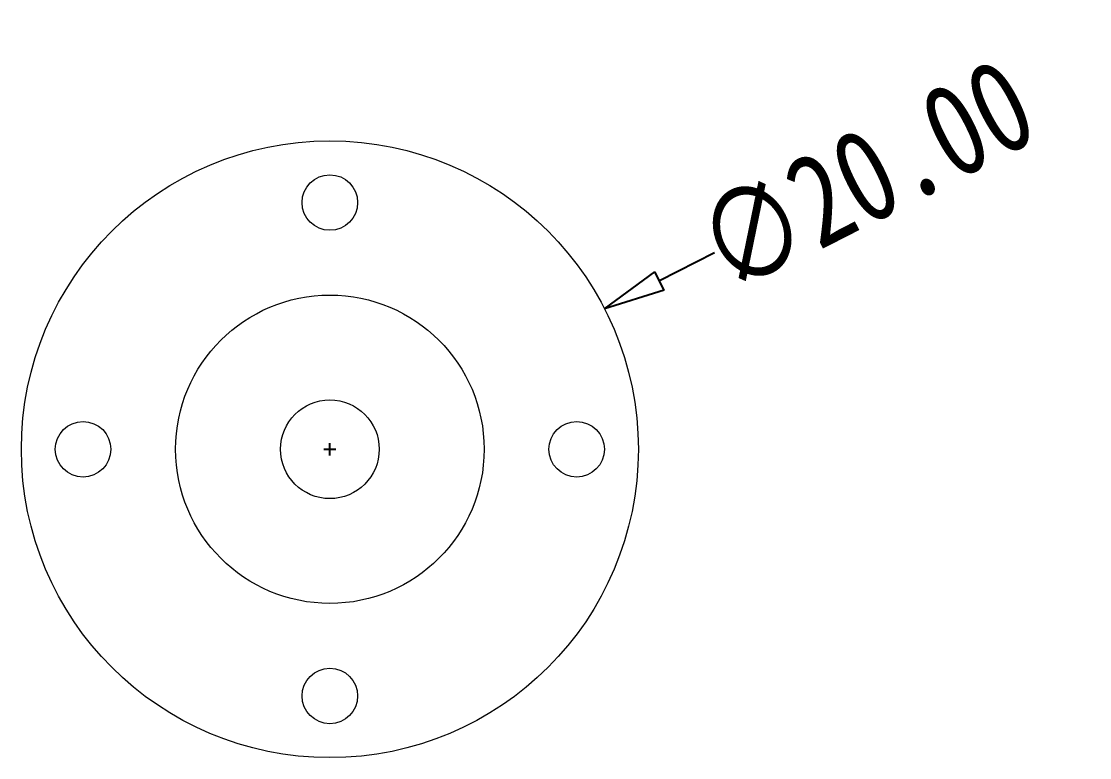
# Model space of a CAD drawing. Header units: inches. Extents: x -422 to 301, y 482 to 1125.
# Drawn here: x 266.82 to 301.45, y 828.33 to 852.21 of the extents above; entities that cross this region are included whole.
import ezdxf

# ---------------------------------------------------------------- set-up
doc = ezdxf.new("R2010")
doc.units = ezdxf.units.IN
doc.header["$LTSCALE"] = 1.21
doc.header["$MEASUREMENT"] = 0
doc.header["$PDMODE"] = 3
doc.header["$PDSIZE"] = 0.3125
doc.layers.get('0').update_dxf_attribs({"color": 5, "linetype": 'CONTINUOUS'})
doc.layers.get('Defpoints').update_dxf_attribs({"linetype": 'CONTINUOUS'})
doc.layers.add('02___PRT_ALL_AXES', color=7, linetype='CONTINUOUS')
doc.styles.get("Standard").update_dxf_attribs({"font": 'txt', "width": 0.8})
doc.dimstyles.get("Standard").update_dxf_attribs({"dimtxt": 0.15625, "dimasz": 0.1875, "dimexe": 0.18, "dimexo": 0.0625, "dimgap": 0.09, "dimtad": 0, "dimtih": 1, "dimtoh": 1, "dimzin": 4, "dimdsep": 46, "dimtxsty": 'Standard', "dimblk": 'CLOSED', "dimblk1": 'CLOSED', "dimblk2": 'CLOSED', "dimcen": 0.09, "dimadec": 0, "dimazin": 0, "dimtp": 0.01, "dimtm": 0.01, "dimtfac": 1, "dimtofl": 0, "dimtmove": 0, "dimatfit": 3, "dimldrblk": 'CLOSED', "dimfxl": 1, "dimtolj": 1, "dimtzin": 4, "dimarcsym": 0})

# ---------------------------------------------------------------- blocks, each defined once
blk = doc.blocks.new('_ClosedBlank')
at = {"color": 0, "linetype": 'ByBlock', "lineweight": -2}
for p, q in [((-1, 0.167), (0, 0)), ((-1, 0.167), (-1, -0.167)), ((0, 0), (-1, -0.167))]:
    blk.add_line(p, q, dxfattribs=at)
blk = doc.blocks.new('*D27')
at = {"color": 0, "lineweight": -2, "transparency": 16777216}
for p, q in [((289.29, 844.698), (287.509, 843.788)), ((276.624, 838.329), (277.02, 838.329)), ((276.822, 838.131), (276.822, 838.527))]:
    blk.add_line(p, q, dxfattribs=at)
at = {"layer": 'Defpoints', "color": 0, "transparency": 16777216}
for p in [(285.728, 842.878), (267.917, 833.78)]:
    blk.add_point(p, dxfattribs=at)
at = {"color": 0, "lineweight": -2, "transparency": 16777216, "xscale": 2, "yscale": 2, "zscale": 2, "rotation": 207.0601828929317}
blk.add_blockref('_ClosedBlank', (285.728, 842.878), dxfattribs=at)
at = {"color": 0, "transparency": 16777216, "insert": (294.179, 847.195), "char_height": 3, "attachment_point": 5, "rotation": 27.0602}
blk.add_mtext('\\A1;∅20.00', dxfattribs=at)

msp = doc.modelspace()

# ---------------------------------------------------------------- linework, layer by layer
at = {"color": 7, "linetype": 'Continuous', "lineweight": 5}
for centre, radius in [((276.822, 838.329), 10), ((276.822, 846.329), 0.9), ((276.822, 838.329), 5), ((268.822, 838.329), 0.9), ((284.822, 838.329), 0.9), ((276.822, 830.329), 0.9)]:
    msp.add_circle(centre, radius, dxfattribs=at)
at = {"layer": '02___PRT_ALL_AXES', "color": 7, "linetype": 'Continuous', "lineweight": 5}
msp.add_circle((276.822, 838.329), 1.6, dxfattribs=at)

# ---------------------------------------------------------------- dimensions: what is measured, and where the dimension line sits
dim = msp.add_diameter_dim_2p(p1=(267.917, 833.78), p2=(285.728, 842.878), dimstyle='Standard', override={"dimtxt": 3, "dimasz": 2, "dimexe": 0.396, "dimexo": 0.1375, "dimtih": 0, "dimtoh": 0, "dimzin": 0, "dimblk": 'ClosedBlank', "dimcen": 0.198, "dimtp": 0, "dimtm": 0, "dimldrblk": 'ClosedBlank', "dimtzin": 0})
dim.commit()
dim.dimension.update_dxf_attribs({"geometry": '*D27', "text_midpoint": (294.179, 847.195)})

doc.saveas('drawing.dxf')
